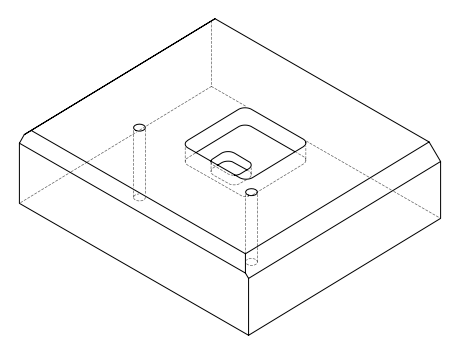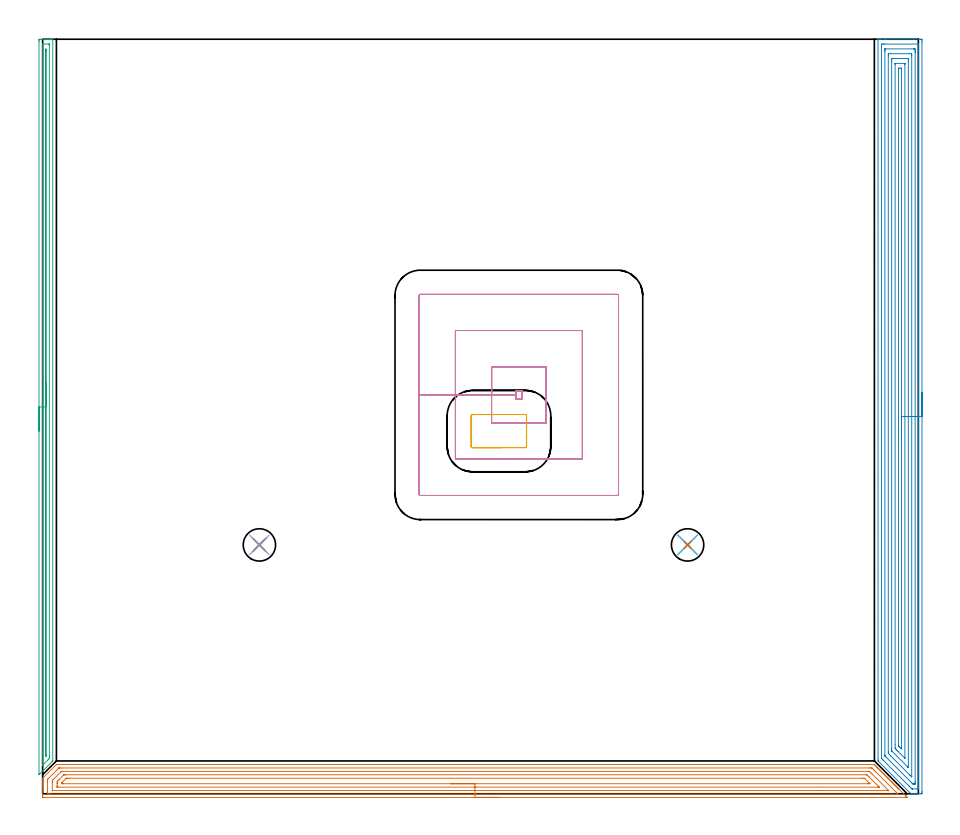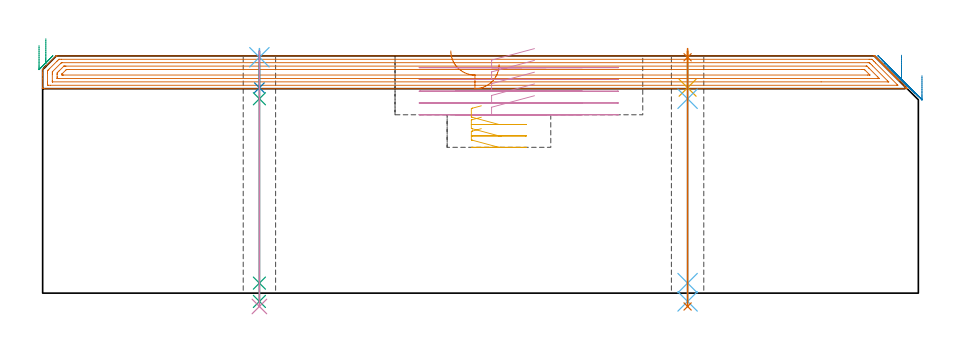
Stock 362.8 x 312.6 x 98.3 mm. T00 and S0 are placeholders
(PLAN: 13 operations, 8 tool changes, 49.7 min)
(1 AREA_MILL | FG_CHAMFER_SURFACE | UGT0205_001 | 14.31 min | 33491 mm3)
(2 AREA_MILL_1 | FG_CHAMFER_SURFACE_1 | UGT0205_001 | 17.49 min | 50570 mm3)
(3 AREA_MILL_2 | FG_CHAMFER_SURFACE_2 | UGT0205_001 | 7.39 min | 4888 mm3)
(4 MILL_RECTANGULAR_POCKET | POCKET_RECTANGULAR_STRAIGHT | UGT0201_136 | Follow Part, ap 5, ae 75% | 7.71 min | 256330 mm3)
(5 MILL_RECTANGULAR_POCKET_1 | POCKET_RECTANGULAR_STRAIGHT_1 | UGT0201_136 | Follow Part, ap 5, ae 75% | 0.81 min | 18251 mm3)
(6 SPOT_DRILL | STEP1HOLE | NXT0321_9005460120000 | 0.03 min | 9 mm3)
(7 SPOT_DRILL_1 | STEP1HOLE_1 | NXT0321_9005460120000 | 0.03 min | 1 mm3)
(8 DRILL_BLIND_HOLE_INTO_CENTER | STEP1HOLE | NXT0301_059 | 0.06 min | 743 mm3)
(9 GUN_DRILL_THROUGH_HOLE | STEP1HOLE | UGT0307_005 | 0.49 min | 4616 mm3)
(10 DRILL_TO_ENLARGE_THROUGH_HOLE | STEP1HOLE | UGT0301_268 | 0.42 min | 8489 mm3)
(11 DRILL_BLIND_HOLE_INTO_CENTER_1 | STEP1HOLE_1 | NXT0301_059 | 0.06 min | 710 mm3)
(12 GUN_DRILL_THROUGH_HOLE_1 | STEP1HOLE_1 | UGT0307_005 | 0.49 min | 4653 mm3)
(13 DRILL_TO_ENLARGE_THROUGH_HOLE_1 | STEP1HOLE_1 | UGT0301_268 | 0.42 min | 8443 mm3)
(TOOL UGT0205_001 | Chamfer Mill 20 x 3 x 45 deg. | D20 FL50 Z2)
(TOOL UGT0201_136 | Carbide End Mill 20.0 | D20 FL30 Z4)
(TOOL NXT0321_9005460120000 | NC Spot Drill, 142deg, 12mm, Carbide, Uncoated | D12 PA142 FL30 Z2)
(TOOL NXT0301_059 | Carbide Drill 8.8mm [860.1-0880-026A1-MM 2214] | D8.8 PA140 FL47 Z2)
(TOOL UGT0307_005 | Gun Drill 8.3 mm | D8.3 PA130 FL24 Z1)
(TOOL UGT0301_268 | Twist Drill 13.4 mm | D13.4 PA118 FL108 Z2)
(OP 1 AREA_MILL)
G17 G21 G94 G90
T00 M6
G54
G17 G0 G90 X189.1 Y-1.5 S1061 M3
G43 Z108.3 H0
Z94.7
G94 G1 X189.062 Z93.828 F250.
X188.948 Z92.964
X188.759 Z92.112
X188.497 Z91.28
X188.163 Z90.474
X187.76 Z89.7
X187.291 Z88.964
X186.76 Z88.272
X186.171 Z87.629
X185.528 Z87.04
X184.835 Z86.508
X184.1 Z86.04
X183.326 Z85.637
X182.52 Z85.303
X181.688 Z85.041
X180.836 Z84.852
X179.971 Z84.738
X179.1 Z84.7
X0.606 Y-1.499 Z84.701
X0.041 Y-1.493 Z84.704
X0.008 Y-1.492 Z84.706
X0. Y-0.93 Z85.267
Y2.63 Z88.825
Y4.092 Z90.289
Y4.41 Z90.606
Y5.046 Z91.246
Y6.396 Z92.594
X0.011 Y6.411 Z92.61
X5.599 Y11.998 Z98.197
X5.706 Y12.1 Z98.284
X5.961 Z98.3
X344.207
X344.604 Y12.094 Z98.292
X344.671 Y12.029 Z98.228
X344.726 Y11.975 Z98.173
X345.099 Y11.602 Z97.8
X345.172 Y11.53 Z97.726
X345.242 Y11.458 Z97.657
X345.397 Y11.304 Z97.503
X345.469 Y11.233 Z97.429
X345.538 Y11.162 Z97.361
X345.694 Y11.006 Z97.205
X345.765 Y10.936 Z97.133
X345.834 Y10.867 Z97.066
X345.991 Y10.709 Z96.908
X346.062 Y10.64 Z96.836
X346.13 Y10.571 Z96.77
X346.289 Y10.411 Z96.61
X346.359 Y10.343 Z96.539
X346.425 Y10.275 Z96.474
X346.586 Y10.114 Z96.313
X346.655 Y10.046 Z96.243
X346.721 Y9.979 Z96.178
X346.884 Y9.816 Z96.015
X346.952 Y9.75 Z95.946
X347.017 Y9.683 Z95.882
X347.181 Y9.519 Z95.718
X347.248 Y9.453 Z95.65
X347.313 Y9.388 Z95.587
X347.479 Y9.221 Z95.42
X347.545 Y9.156 Z95.353
X347.609 Y9.092 Z95.291
X347.776 Y8.924 Z95.123
X347.842 Y8.86 Z95.056
X347.904 Y8.796 Z94.995
X348.074 Y8.626 Z94.825
X348.138 Y8.563 Z94.76
X348.2 Y8.5 Z94.699
X348.371 Y8.329 Z94.528
X348.435 Y8.266 Z94.463
X348.496 Y8.204 Z94.403
X348.669 Y8.031 Z94.23
X348.732 Y7.97 Z94.166
X348.792 Y7.909 Z94.108
X348.966 Y7.734 Z93.933
X349.028 Y7.673 Z93.87
X349.087 Y7.613 Z93.812
X349.264 Y7.436 Z93.635
X349.325 Y7.377 Z93.573
X349.383 Y7.317 Z93.516
X349.561 Y7.139 Z93.338
X349.621 Y7.08 Z93.277
X349.679 Y7.021 Z93.22
X349.859 Y6.841 Z93.04
X349.918 Y6.783 Z92.98
X349.975 Y6.725 Z92.924
X350.156 Y6.544 Z92.743
X350.215 Y6.487 Z92.683
X350.271 Y6.43 Z92.629
X350.454 Y6.246 Z92.445
X350.511 Y6.19 Z92.387
X350.566 Y6.134 Z92.333
X350.751 Y5.949 Z92.148
X350.808 Y5.893 Z92.09
X350.862 Y5.838 Z92.037
X351.049 Y5.651 Z91.85
X351.105 Y5.597 Z91.793
X351.158 Y5.542 Z91.741
X351.346 Y5.354 Z91.553
X351.401 Y5.3 Z91.497
X351.454 Y5.246 Z91.445
X351.644 Y5.056 Z91.255
X351.698 Y5.003 Z91.2
X351.75 Y4.951 Z91.15
X351.941 Y4.759 Z90.958
X351.994 Y4.707 Z90.904
X352.045 Y4.655 Z90.854
X352.239 Y4.461 Z90.66
X352.291 Y4.41 Z90.607
X352.341 Y4.359 Z90.558
X352.536 Y4.164 Z90.363
X352.588 Y4.113 Z90.31
X352.637 Y4.063 Z90.262
X352.834 Y3.866 Z90.065
X352.884 Y3.817 Z90.014
X352.933 Y3.767 Z89.966
X353.131 Y3.569 Z89.768
X353.181 Y3.52 Z89.717
X353.228 Y3.472 Z89.671
X353.429 Y3.271 Z89.47
X353.477 Y3.223 Z89.42
X353.524 Y3.176 Z89.375
X353.726 Y2.974 Z89.173
X353.774 Y2.927 Z89.124
X353.82 Y2.88 Z89.079
X354.024 Y2.676 Z88.875
X354.071 Y2.63 Z88.827
X354.116 Y2.584 Z88.783
X354.321 Y2.379 Z88.578
X354.367 Y2.333 Z88.531
X354.412 Y2.288 Z88.487
X354.619 Y2.081 Z88.28
X354.664 Y2.037 Z88.234
X354.707 Y1.993 Z88.192
X354.916 Y1.784 Z87.983
X357.074 Y-0.374 Z85.825
X357.63 Y-0.93 Z85.268
X357.735 Y-1.035 Z85.165
X357.891 Y-1.192 Z85.008
X358.075 Y-1.375 Z84.823
X358.189 Y-1.49 Z84.707
Y-1.496 Z84.701
Y-1.499 Z84.699
X357.975 Y-1.5 Z84.7
X179.1
Y-0.086 Z86.114
X3.283
X2.434 Y-0.083 Z86.117
X2.391 Y-0.08 Z86.12
X2.01 Y-0.04 Z86.16
X2.003 Y0.347 Z86.547
X2.001 Y0.85 Z87.05
X2. Y1.24 Z87.44
Y4.799 Z90.999
X2.001 Y5.3 Z91.5
X2.003 Y5.686 Z91.886
X2.01 Y5.938 Z92.138
X2.244 Y6.19 Z92.39
X2.316 Y6.265 Z92.465
X2.391 Y6.341 Z92.541
X2.761 Y6.711 Z92.911
X5.961 Y9.911 Z96.111
X6.326 Y10.275 Z96.475
X6.697 Y10.64 Z96.84
X6.728 Y10.667 Z96.867
X6.763 Y10.679 Z96.879
X6.809 Y10.683 Z96.883
X6.853 Y10.684 Z96.884
X7.699 Y10.686 Z96.886
X342.422
X343.272 Y10.682 Z96.882
X343.314 Y10.679 Z96.879
X343.599 Y10.64 Z96.84
X344.207 Y10.042 Z96.242
X344.5 Y9.75 Z95.95
X345.099 Y9.151 Z95.351
X354.024 Y0.224 Z86.424
X354.282 Y-0.04 Z86.16
X354.31 Y-0.072 Z86.128
X354.208 Y-0.079 Z86.121
X354.116 Y-0.084 Z86.116
X354.07 Y-0.085 Z86.115
X354.024 Y-0.086 Z86.114
X179.1
Y1.328 Z87.528
X4.176 Y1.329 Z87.529
X4.038 Y1.33 Z87.53
X4.016 Y1.332 Z87.532
X4.011 Y1.334 Z87.534
X4.008 Y1.355 Z87.555
X4.003 Y1.448 Z87.648
X4.001 Y1.565 Z87.765
X4. Y1.74 Z87.94
Y4.585 Z90.785
X4.005 Y5.3 Z91.5
X4.008 Y5.467 Z91.667
X4.023 Y5.512 Z91.712
X4.056 Y5.548 Z91.748
X4.176 Y5.675 Z91.875
X7.359 Y8.86 Z95.06
X7.553 Y9.052 Z95.252
X7.745 Y9.238 Z95.438
X7.78 Y9.265 Z95.465
X7.806 Y9.267 Z95.467
X7.865 Y9.27 Z95.47
X7.985 Y9.271 Z95.471
X8.225
X342.009
X342.422 Y9.269 Z95.469
X342.48 Y9.267 Z95.467
X342.513 Y9.265 Z95.465
X342.544 Y9.244 Z95.444
X342.677 Y9.117 Z95.317
X342.939 Y8.86 Z95.06
X343.314 Y8.487 Z94.687
X343.831 Y7.97 Z94.17
X350.059 Y1.74 Z87.94
X350.454 Y1.343 Z87.543
X350.455 Y1.333 Z87.533
X350.454
X349.973 Y1.329 Z87.529
X322.522 Y1.328 Z87.528
X179.1
Y2.743 Z88.943
X6.74
X6.057 Y2.748 Z88.948
X6.019 Y2.749 Z88.949
X6.01 Y2.755 Z88.955
X6.007 Y2.777 Z88.977
X6.003 Y2.878 Z89.078
X6.001 Y3.079 Z89.279
X6. Y3.481 Z89.681
Y4.371 Z90.571
Y4.41 Z90.61
X6.006 Y4.835 Z91.035
X6.01 Y5.046 Z91.246
X6.109 Y5.152 Z91.352
X6.252 Y5.3 Z91.5
X6.551 Y5.601 Z91.801
X6.853 Y5.905 Z92.105
X8.638 Y7.688 Z93.888
X8.783 Y7.825 Z94.025
X8.808 Y7.847 Z94.047
X8.849 Y7.85 Z94.05
X8.946 Y7.854 Z94.054
X9.141 Y7.856 Z94.056
X9.53 Y7.857 Z94.057
X9.643
X341.139
X341.334 Y7.855 Z94.055
X341.431 Y7.853 Z94.053
X341.476 Y7.85 Z94.05
X341.529 Y7.812 Z94.012
X342.27 Y7.08 Z93.28
X342.422 Y6.93 Z93.13
X345.991 Y3.359 Z89.559
X346.567 Y2.772 Z88.972
X346.588 Y2.749 Z88.949
X346.563 Y2.747 Z88.947
X346.482 Y2.745 Z88.945
X346.318 Y2.743 Z88.943
X345.991
X179.1
Y4.157 Z90.357
X8.638
X8.384 Y4.158 Z90.358
X8.215 Y4.16 Z90.36
X8.08 Y4.164 Z90.364
X8.01 Y4.168 Z90.368
X8.008 Y4.198 Z90.398
X8.007 Y4.41 Z90.61
X8.01 Y4.568 Z90.768
X8.015 Y4.605 Z90.805
X8.039 Y4.634 Z90.834
X8.086 Y4.685 Z90.885
X8.223 Y4.824 Z91.024
X9.588 Y6.19 Z92.39
X9.758 Y6.355 Z92.555
X9.821 Y6.414 Z92.614
X9.847 Y6.436 Z92.636
X9.915 Y6.438 Z92.638
X10.17 Y6.442 Z92.642
X10.423 Y6.443 Z92.643
X11.061
X339.491
X339.744 Y6.442 Z92.642
X340.388 Y6.438 Z92.638
X340.441 Y6.436 Z92.636
X340.554 Y6.337 Z92.537
X340.637 Y6.263 Z92.463
X342.491 Y4.41 Z90.61
X342.559 Y4.339 Z90.539
X342.691 Y4.198 Z90.398
X342.719 Y4.162 Z90.362
X342.71 Y4.16 Z90.36
X342.674 Y4.159 Z90.359
X342.422 Y4.157 Z90.357
X341.783
X179.1
X178.228 Z90.395
X177.363 Z90.509
X176.511 Z90.698
X175.679 Z90.96
X174.873 Z91.294
X174.1 Z91.697
X173.364 Z92.165
X172.672 Z92.696
X172.029 Z93.286
X171.439 Z93.929
X170.908 Z94.621
X170.439 Z95.357
X170.037 Z96.131
X169.703 Z96.937
X169.44 Z97.769
X169.252 Z98.62
X169.138 Z99.485
X169.1 Z100.357
G0 Z108.3
M5
M2
(OP 2 AREA_MILL_1)
G17 G21 G94 G90
T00 M6
G54
G17 G0 G90 X364.3 Y166.3 S1061 M3
G43 Z108.3 H0
Z90.1
G94 G1 Y166.262 Z89.228 F250.
Y166.148 Z88.364
Y165.959 Z87.512
Y165.697 Z86.68
Y165.363 Z85.874
Y164.96 Z85.1
Y164.492 Z84.364
Y163.96 Z83.672
Y163.371 Z83.029
Y162.728 Z82.44
Y162.036 Z81.908
Y161.3 Z81.44
Y160.526 Z81.037
Y159.72 Z80.703
Y158.888 Z80.441
Y158.036 Z80.252
Y157.172 Z80.138
Y156.3 Z80.1
Y0.88
X364.298 Y0.603 Z80.102
X364.291 Y0.007 Z80.105
X364.284 Y0.004 Z80.111
X363.685 Y0. Z80.71
X363.395 Z81.
X362.792 Z81.602
X362.212 Z82.185
X361.899 Z82.497
X361.319 Z83.077
X361.005 Z83.389
X360.379 Z84.02
X360.112 Z84.287
X359.978 Y0.001 Z84.421
X359.697 Y0.01 Z84.701
X359.666 Y0.038 Z84.733
X359.543 Y0.157 Z84.855
X359.477 Y0.222 Z84.921
X346.205 Y13.495 Z98.193
X346.106 Y13.597 Z98.291
X346.1 Y13.986 Z98.3
Y312.444
X346.102 Y312.59 Z98.288
X346.156 Y312.593 Z98.235
X346.532 Y312.6 Z97.868
X346.982 Z97.418
X347.608 Z96.787
X348.815 Z95.582
X349.395 Z95.
X360.927 Z83.47
X363.082 Z81.315
X363.685 Y312.599 Z80.712
X364.284 Y312.596 Z80.113
X364.292 Y312.593 Z80.106
X364.297 Y311.997 Z80.103
X364.3 Y311.383 Z80.1
Y156.3
X362.886 Z81.514
X362.885 Y2.294 Z81.515
X362.884 Y2.199 Z81.516
X362.879 Y2.021 Z81.521
X362.792 Y2.01 Z81.608
X362.284 Y2.002 Z82.116
X360.5 Y2. Z83.9
X360.306 Y2.002 Z84.094
X360.209 Y2.006 Z84.191
X360.163 Y2.01 Z84.237
X360.112 Y2.049 Z84.288
X359.765 Y2.387 Z84.635
X359.219 Y2.931 Z85.181
X358.87 Y3.279 Z85.53
X348.164 Y13.986 Z96.236
X347.608 Y14.549 Z96.792
X347.531 Y14.631 Z96.869
X347.52 Y14.785 Z96.88
X347.516 Y14.879 Z96.884
X347.515 Y14.972 Z96.885
Y310.306
X347.516 Y310.401 Z96.884
X347.521 Y310.58 Z96.879
X347.608 Y310.59 Z96.792
X348.116 Y310.598 Z96.284
X348.501 Y310.6 Z95.899
X349.007 Z95.393
X362.404 Z81.996
X362.792 Y310.597 Z81.608
X362.847 Y310.594 Z81.553
X362.874 Y310.591 Z81.526
X362.879 Y310.494 Z81.521
X362.884 Y310.307 Z81.516
X362.886 Y310.213 Z81.514
Y310.119
Y156.3
X361.472 Z82.928
X361.471 Y5.064 Z82.929
X361.47 Y4.599 Z82.93
X361.467 Y4.172 Z82.933
X361.465 Y4.057 Z82.935
X361.458 Y4.01 Z82.942
X361.349 Y4.006 Z83.051
X361.176 Y4.001 Z83.224
X361.005 Z83.395
X360.834 Y4.002 Z83.566
X360.719 Y4.005 Z83.681
X360.629 Y4.01 Z83.771
X360.575 Y4.036 Z83.825
X360.431 Y4.172 Z83.969
X360.112 Y4.488 Z84.288
X359.535 Y5.064 Z84.865
X349.395 Y15.205 Z95.005
X349.113 Y15.491 Z95.287
X348.973 Y15.635 Z95.427
X348.941 Y15.67 Z95.459
X348.935 Y15.706 Z95.465
X348.933 Y15.771 Z95.467
X348.929 Y16.236 Z95.471
Y307.536
X348.93 Y308.001 Z95.47
X348.933 Y308.428 Z95.467
X348.935 Y308.543 Z95.465
X348.942 Y308.59 Z95.458
X349.051 Y308.594 Z95.349
X349.224 Y308.599 Z95.176
X360.834 Z83.566
X361.005 Y308.596 Z83.395
X361.177 Y308.59 Z83.223
X361.465 Y308.574 Z82.935
X361.467 Y308.428 Z82.933
X361.47 Y307.964 Z82.93
X361.471 Y307.536 Z82.929
X361.472 Y307.07 Z82.928
Y156.3
X360.057 Z84.343
Y7.157
X360.055 Y7.06 Z84.345
X360.052 Y7.014 Z84.348
X360.051 Y7.01 Z84.349
X360.033 Y7.024 Z84.367
X359.308 Y7.741 Z85.092
X359.219 Y7.829 Z85.181
X351.181 Y15.868 Z93.219
X350.396 Y16.663 Z94.004
X350.35 Y16.72 Z94.05
X350.347 Y16.768 Z94.053
X350.344 Y16.872 Z94.056
X350.343 Y17.082 Z94.057
Y17.5
Y305.752
X350.35 Y306.582 Z94.05
X351.181 Y306.599 Z93.219
X351.225 Y306.6 Z93.175
X359.264 Y306.599 Z85.136
X360.05 Y306.58 Z84.35
X360.057 Y305.807 Z84.343
Y305.752
Y156.3
X358.643 Z85.757
Y11.31
X358.642 Y10.994 Z85.758
X358.639 Y10.888 Z85.761
X358.638 Y10.879 Z85.762
X358.632 Y10.878 Z85.768
X358.558 Y10.946 Z85.842
X358.465 Y11.035 Z85.935
X358.326 Y11.172 Z86.074
X358.188 Y11.31 Z86.212
X352.074 Y17.425 Z92.326
X351.945 Y17.555 Z92.455
X351.816 Y17.694 Z92.584
X351.764 Y17.758 Z92.636
X351.761 Y17.794 Z92.639
X351.759 Y17.87 Z92.641
X351.757 Y18.448 Z92.643
Y18.764
Y303.392
X351.758 Y303.967 Z92.642
X351.76 Y304.281 Z92.64
X351.764 Y304.59 Z92.636
X352.074 Y304.595 Z92.326
X352.335 Y304.599 Z92.065
X358.326 Z86.074
X358.589 Y304.596 Z85.811
X358.627 Y304.59 Z85.773
X358.636 Y304.58 Z85.764
X358.639 Y304.547 Z85.761
X358.642 Y303.967 Z85.758
X358.643 Y303.65 Z85.757
Y156.3
X357.229 Z87.171
X357.228 Y15.083 Z87.172
X357.227 Y14.879 Z87.173
X357.223 Y14.754 Z87.177
X357.222 Y14.739 Z87.178
X357.21 Y14.746 Z87.19
X357.188 Y14.765 Z87.212
X357.07 Y14.879 Z87.33
X354.392 Y17.555 Z90.008
X353.86 Y18.09 Z90.54
X353.508 Y18.448 Z90.892
X353.178 Y18.797 Z91.222
X353.173 Y19.134 Z91.227
X353.171 Y20.232 Z91.229
Y302.183
X353.173 Y302.527 Z91.227
X353.175 Y302.569 Z91.225
X353.177 Y302.584 Z91.223
X353.193 Y302.59 Z91.207
X353.303 Y302.595 Z91.097
X353.443 Y302.599 Z90.957
X357.016 Z87.384
X357.179 Y302.596 Z87.221
X357.213 Y302.592 Z87.187
X357.222 Y302.588 Z87.178
X357.225 Y302.577 Z87.175
X357.227 Y302.54 Z87.173
X357.229 Y302.387 Z87.171
Y302.183
Y156.3
X355.815 Z88.585
Y19.172 Z88.586
X355.813 Y19.004 Z88.587
X355.808 Y18.669 Z88.592
X355.805 Y18.602 Z88.595
X355.785 Y18.619 Z88.615
X355.732 Y18.668 Z88.668
X355.647 Y18.751 Z88.753
X355.057 Y19.34 Z89.343
X354.753 Y19.646 Z89.647
X354.61 Y19.796 Z89.79
X354.595 Y19.814 Z89.805
X354.591 Y19.863 Z89.809
X354.587 Y19.952 Z89.813
X354.586 Y20.064 Z89.814
X354.585 Y20.232 Z89.815
Y299.674
X354.587 Y300.398 Z89.813
X354.589 Y300.562 Z89.811
X354.592 Y300.583 Z89.808
X354.604 Y300.59 Z89.796
X354.653 Y300.595 Z89.747
X354.753 Y300.598 Z89.647
X355.445 Y300.6 Z88.955
X355.647 Z88.753
X355.714 Y300.598 Z88.686
X355.767 Y300.595 Z88.633
X355.799 Y300.591 Z88.601
X355.808 Y300.564 Z88.592
X355.812 Y300.398 Z88.588
X355.814 Y300.231 Z88.586
X355.815 Y156.3 Z88.585
Y155.428 Z88.623
Y154.564 Z88.737
Y153.712 Z88.926
Y152.88 Z89.188
Y152.074 Z89.522
Y151.3 Z89.925
Y150.564 Z90.394
Y149.872 Z90.925
Y149.229 Z91.514
Y148.64 Z92.157
Y148.108 Z92.85
Y147.64 Z93.585
Y147.237 Z94.359
Y146.903 Z95.165
Y146.641 Z95.997
Y146.452 Z96.849
Y146.338 Z97.714
Y146.3 Z98.585
G0 Z108.3
M5
M2
(OP 3 AREA_MILL_2)
G17 G21 G94 G90
T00 M6
G54
G17 G0 G90 X-1.5 Y150.25 S1061 M3
G43 Z108.3 H0
Z102.6
G94 G1 Y150.288 Z101.729 F250.
Y150.402 Z100.864
Y150.591 Z100.012
Y150.853 Z99.18
Y151.187 Z98.374
Y151.59 Z97.6
Y152.058 Z96.864
Y152.59 Z96.172
Y153.179 Z95.529
Y153.822 Z94.94
Y154.514 Z94.409
Y155.25 Z93.94
Y156.024 Z93.537
Y156.83 Z93.203
Y157.662 Z92.941
Y158.514 Z92.752
Y159.378 Z92.638
Y160.25 Z92.6
Y311.716
X-1.498 Y311.993 Z92.602
X-1.491 Y312.593 Z92.605
X-1.487 Y312.596 Z92.609
X-0.883 Y312.6 Z93.213
X0.903 Z94.998
X1.474 Z95.571
X1.797 Z95.893
X2.367 Z96.464
X2.69 Z96.785
X3.336 Z97.435
X3.755 Z97.854
X4.141 Y312.593 Z98.233
X4.197 Y312.59 Z98.288
X4.2 Y312.439 Z98.3
Y13.863
X4.194 Y13.594 Z98.292
X4.07 Y13.469 Z98.169
X4.03 Y13.43 Z98.13
X-1.189 Y8.21 Z92.909
X-1.33 Y8.069 Z92.767
X-1.489 Y7.913 Z92.609
X-1.496 Y7.912 Z92.602
X-1.499 Y7.913 Z92.599
X-1.5 Y7.983 Z92.6
Y160.25
X-0.086 Z94.014
X-0.085 Y310.302 Z94.015
X-0.083 Y310.399 Z94.017
X-0.079 Y310.581 Z94.021
X0.01 Y310.59 Z94.11
X0.512 Y310.598 Z94.612
X2.297 Y310.6 Z96.397
X2.69 Y310.596 Z96.79
X2.746 Y310.594 Z96.846
X2.774 Y310.591 Z96.874
X2.779 Y310.494 Z96.879
X2.784 Y310.303 Z96.884
X2.785 Y310.207 Z96.885
X2.786 Y15.553 Z96.886
X2.782 Y14.756 Z96.882
X2.78 Y14.666 Z96.88
X2.776 Y14.638 Z96.876
X2.759 Y14.617 Z96.859
X2.69 Y14.543 Z96.79
X2.351 Y14.202 Z96.451
X2.014 Y13.863 Z96.114
X0.566 Y12.415 Z94.666
X0.228 Y12.078 Z94.328
X0.117 Y11.971 Z94.217
X0.01 Y11.871 Z94.11
X-0.079 Y11.807 Z94.021
X-0.083 Y11.982 Z94.017
X-0.085 Y12.078 Z94.015
X-0.086 Y160.25 Z94.014
X1.329 Z95.429
X1.328 Y307.529 Z95.428
X1.329 Y307.996 Z95.429
X1.333 Y308.422 Z95.433
X1.335 Y308.464 Z95.435
X1.349 Y308.549 Z95.449
X1.364 Y308.422 Z95.464
X1.371 Y307.997 Z95.471
Y307.955
Y15.858
X1.37 Y15.753 Z95.47
X1.367 Y15.701 Z95.467
X1.365 Y15.679 Z95.465
X1.346 Y15.648 Z95.446
X1.342 Z95.442
X1.336 Z95.436
X1.334 Y15.671 Z95.434
X1.33 Y16.115 Z95.43
X1.329 Y16.541 Z95.429
Y160.25
Y161.122 Z95.467
Y161.986 Z95.58
Y162.838 Z95.769
Y163.67 Z96.032
Y164.476 Z96.365
Y165.25 Z96.768
Y165.986 Z97.237
Y166.678 Z97.768
Y167.321 Z98.357
Y167.91 Z99.001
Y168.442 Z99.693
Y168.91 Z100.429
Y169.313 Z101.202
Y169.647 Z102.008
Y169.909 Z102.84
Y170.098 Z103.692
Y170.212 Z104.557
Y170.25 Z105.429
G0 Z108.3
M5
M2
(OP 4 MILL_RECTANGULAR_POCKET)
G17 G21 G94 G90
T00 M6
G54
G17 G0 G90 X203.758 Y176.9 S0 M3
G43 Z108.3 H0
Z101.3
G94 G1 X186. Z96.542 F250.
Y165.25 Z93.42
X196.
Y163.6 F500.
X198.6
Y166.9
X196.
Y165.25
X186.
Y153.6
X208.6
Y176.9
X186.
Y165.25
X171.
Y138.6
X223.6
Y191.9
X171.
Y165.25
X156.
Y124.1
G3 X156.5 Y123.6 R0.5
G1 X238.1
G3 X238.6 Y124.1 R0.5
G1 Y206.4
G3 X238.1 Y206.9 R0.5
G1 X156.5
G3 X156. Y206.4 R0.5
G1 Y165.25
Y164.25
G0 X203.758 Y176.9 Z96.42
G1 X186. Z91.662 F250.
Y165.25 Z88.54
X196.
Y163.6 F500.
X198.6
Y166.9
X196.
Y165.25
X186.
Y153.6
X208.6
Y176.9
X186.
Y165.25
X171.
Y138.6
X223.6
Y191.9
X171.
Y165.25
X156.
Y124.1
G3 X156.5 Y123.6 R0.5
G1 X238.1
G3 X238.6 Y124.1 R0.5
G1 Y206.4
G3 X238.1 Y206.9 R0.5
G1 X156.5
G3 X156. Y206.4 R0.5
G1 Y165.25
Y164.25
G0 X203.758 Y176.9 Z91.54
G1 X186. Z86.782 F250.
Y165.25 Z83.66
X196.
Y163.6 F500.
X198.6
Y166.9
X196.
Y165.25
X186.
Y153.6
X208.6
Y176.9
X186.
Y165.25
X171.
Y138.6
X223.6
Y191.9
X171.
Y165.25
X156.
Y124.1
G3 X156.5 Y123.6 R0.5
G1 X238.1
G3 X238.6 Y124.1 R0.5
G1 Y206.4
G3 X238.1 Y206.9 R0.5
G1 X156.5
G3 X156. Y206.4 R0.5
G1 Y165.25
Y164.25
G0 X203.758 Y176.9 Z86.66
G1 X186. Z81.902 F250.
Y165.25 Z78.78
X196.
Y163.6 F500.
X198.6
Y166.9
X196.
Y165.25
X186.
Y153.6
X208.6
Y176.9
X186.
Y165.25
X171.
Y138.6
X223.6
Y191.9
X171.
Y165.25
X156.
Y124.1
G3 X156.5 Y123.6 R0.5
G1 X238.1
G3 X238.6 Y124.1 R0.5
G1 Y206.4
G3 X238.1 Y206.9 R0.5
G1 X156.5
G3 X156. Y206.4 R0.5
G1 Y165.25
Y164.25
G0 X203.758 Y176.9 Z81.78
G1 X186. Z77.022 F250.
Y165.25 Z73.9
X196.
Y163.6 F500.
X198.6
Y166.9
X196.
Y165.25
X186.
Y153.6
X208.6
Y176.9
X186.
Y165.25
X171.
Y138.6
X223.6
Y191.9
X171.
Y165.25
X156.
Y124.1
G3 X156.5 Y123.6 R0.5
G1 X238.1
G3 X238.6 Y124.1 R0.5
G1 Y206.4
G3 X238.1 Y206.9 R0.5
G1 X156.5
G3 X156. Y206.4 R0.5
G1 Y165.25
Y164.25
G0 Z108.3
M5
M2
(OP 5 MILL_RECTANGULAR_POCKET_1)
G17 G21 G94 G90
T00 M6
G54
G17 G0 G90 X181.747 Y157.1 S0 M3
G43 Z108.3 H0
Z77.612
G94 G1 X178.1 Z76.635 F250.
X178.029 Z76.616
X177.874 Y157.052 Z76.573
X177.743 Y156.957 Z76.529
X177.648 Y156.826 Z76.486
X177.6 Y156.671 Z76.443
Y143.829 Z73.002
X177.648 Y143.674 Z72.958
X177.743 Y143.543 Z72.915
X177.874 Y143.448 Z72.871
X178.029 Y143.4 Z72.828
X178.1 Z72.809
X189.05 Z69.875
X200. F500.
G3 X200.5 Y143.9 R0.5
G1 Y156.6
G3 X200. Y157.1 R0.5
G1 X178.1
G3 X177.6 Y156.6 R0.5
G1 Y143.9
G3 X178.1 Y143.4 R0.5
G1 X189.05
X190.05
G0 X181.747 Y157.1 Z72.875
G1 X178.1 Z71.898 F250.
X178.029 Z71.879
X177.874 Y157.052 Z71.835
X177.743 Y156.957 Z71.792
X177.648 Y156.826 Z71.749
X177.6 Y156.671 Z71.705
Y143.829 Z68.264
X177.648 Y143.674 Z68.221
X177.743 Y143.543 Z68.177
X177.874 Y143.448 Z68.134
X178.029 Y143.4 Z68.091
X178.1 Z68.072
X189.05 Z65.137
X200. F500.
G3 X200.5 Y143.9 R0.5
G1 Y156.6
G3 X200. Y157.1 R0.5
G1 X178.1
G3 X177.6 Y156.6 R0.5
G1 Y143.9
G3 X178.1 Y143.4 R0.5
G1 X189.05
X190.05
G0 X181.747 Y157.1 Z68.137
G1 X178.1 Z67.16 F250.
X178.029 Z67.141
X177.874 Y157.052 Z67.098
X177.743 Y156.957 Z67.055
X177.648 Y156.826 Z67.011
X177.6 Y156.671 Z66.968
Y143.829 Z63.527
X177.648 Y143.674 Z63.483
X177.743 Y143.543 Z63.44
X177.874 Y143.448 Z63.396
X178.029 Y143.4 Z63.353
X178.1 Z63.334
X189.05 Z60.4
X200. F500.
G3 X200.5 Y143.9 R0.5
G1 Y156.6
G3 X200. Y157.1 R0.5
G1 X178.1
G3 X177.6 Y156.6 R0.5
G1 Y143.9
G3 X178.1 Y143.4 R0.5
G1 X189.05
X190.05
G0 Z108.3
M5
M2
(OP 6 SPOT_DRILL)
G17 G21 G94 G90
T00 M6
G54
G17 G0 G90 X89.8 Y103.1 S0 M3
G43 Z108.3 H0
G94 G81 G98 Z97.723 F250. R101.3
G80
M5
M2
(OP 7 SPOT_DRILL_1)
G17 G21 G94 G90
T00 M6
G54
G17 G0 G90 X267.2 Y103.1 S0 M3
G43 Z108.3 H0
G94 G81 G98 Z97.723 F250. R101.3
G80
M5
M2
(OP 8 DRILL_BLIND_HOLE_INTO_CENTER)
G17 G21 G94 G90
T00 M6
G54
G17 G0 G90 X89.8 Y103.1 S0 M3
G43 Z108.3 H1
G94 G81 G98 Z85.1 F250. R100.3
G80
M5
M2
(OP 9 GUN_DRILL_THROUGH_HOLE)
G17 G21 G94 G90
T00 M6
G54
G17 G0 G90 X89.8 Y103.1 M8
G43 Z108.3 H0
Z95.153
S716 M3
G94 G1 Z80.525 F125. M26
G4 X.084
Z4.15 F250.
G4 X.084
Z-3.435 F125.
G4 X.084
M5
M9
G0 Z95.153
Z108.3
M2
(OP 10 DRILL_TO_ENLARGE_THROUGH_HOLE)
G17 G21 G94 G90
T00 M6
G54
G17 G0 G90 X89.8 Y103.1 S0 M3
G43 Z108.3 H0
G94 G73 G98 Z-5.526 F250. Q12.978 R100.3
G80
M5
M2
(OP 11 DRILL_BLIND_HOLE_INTO_CENTER_1)
G17 G21 G94 G90
T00 M6
G54
G17 G0 G90 X267.2 Y103.1 S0 M3
G43 Z108.3 H1
G94 G81 G98 Z85.1 F250. R100.3
G80
M5
M2
(OP 12 GUN_DRILL_THROUGH_HOLE_1)
G17 G21 G94 G90
T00 M6
G54
G17 G0 G90 X267.2 Y103.1 M8
G43 Z108.3 H0
Z95.153
S716 M3
G94 G1 Z80.525 F125. M26
G4 X.084
Z4.15 F250.
G4 X.084
Z-3.435 F125.
G4 X.084
M5
M9
G0 Z95.153
Z108.3
M2
(OP 13 DRILL_TO_ENLARGE_THROUGH_HOLE_1)
G17 G21 G94 G90
T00 M6
G54
G17 G0 G90 X267.2 Y103.1 S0 M3
G43 Z108.3 H0
G94 G73 G98 Z-5.526 F250. Q12.978 R100.3
G80
M5
M2
